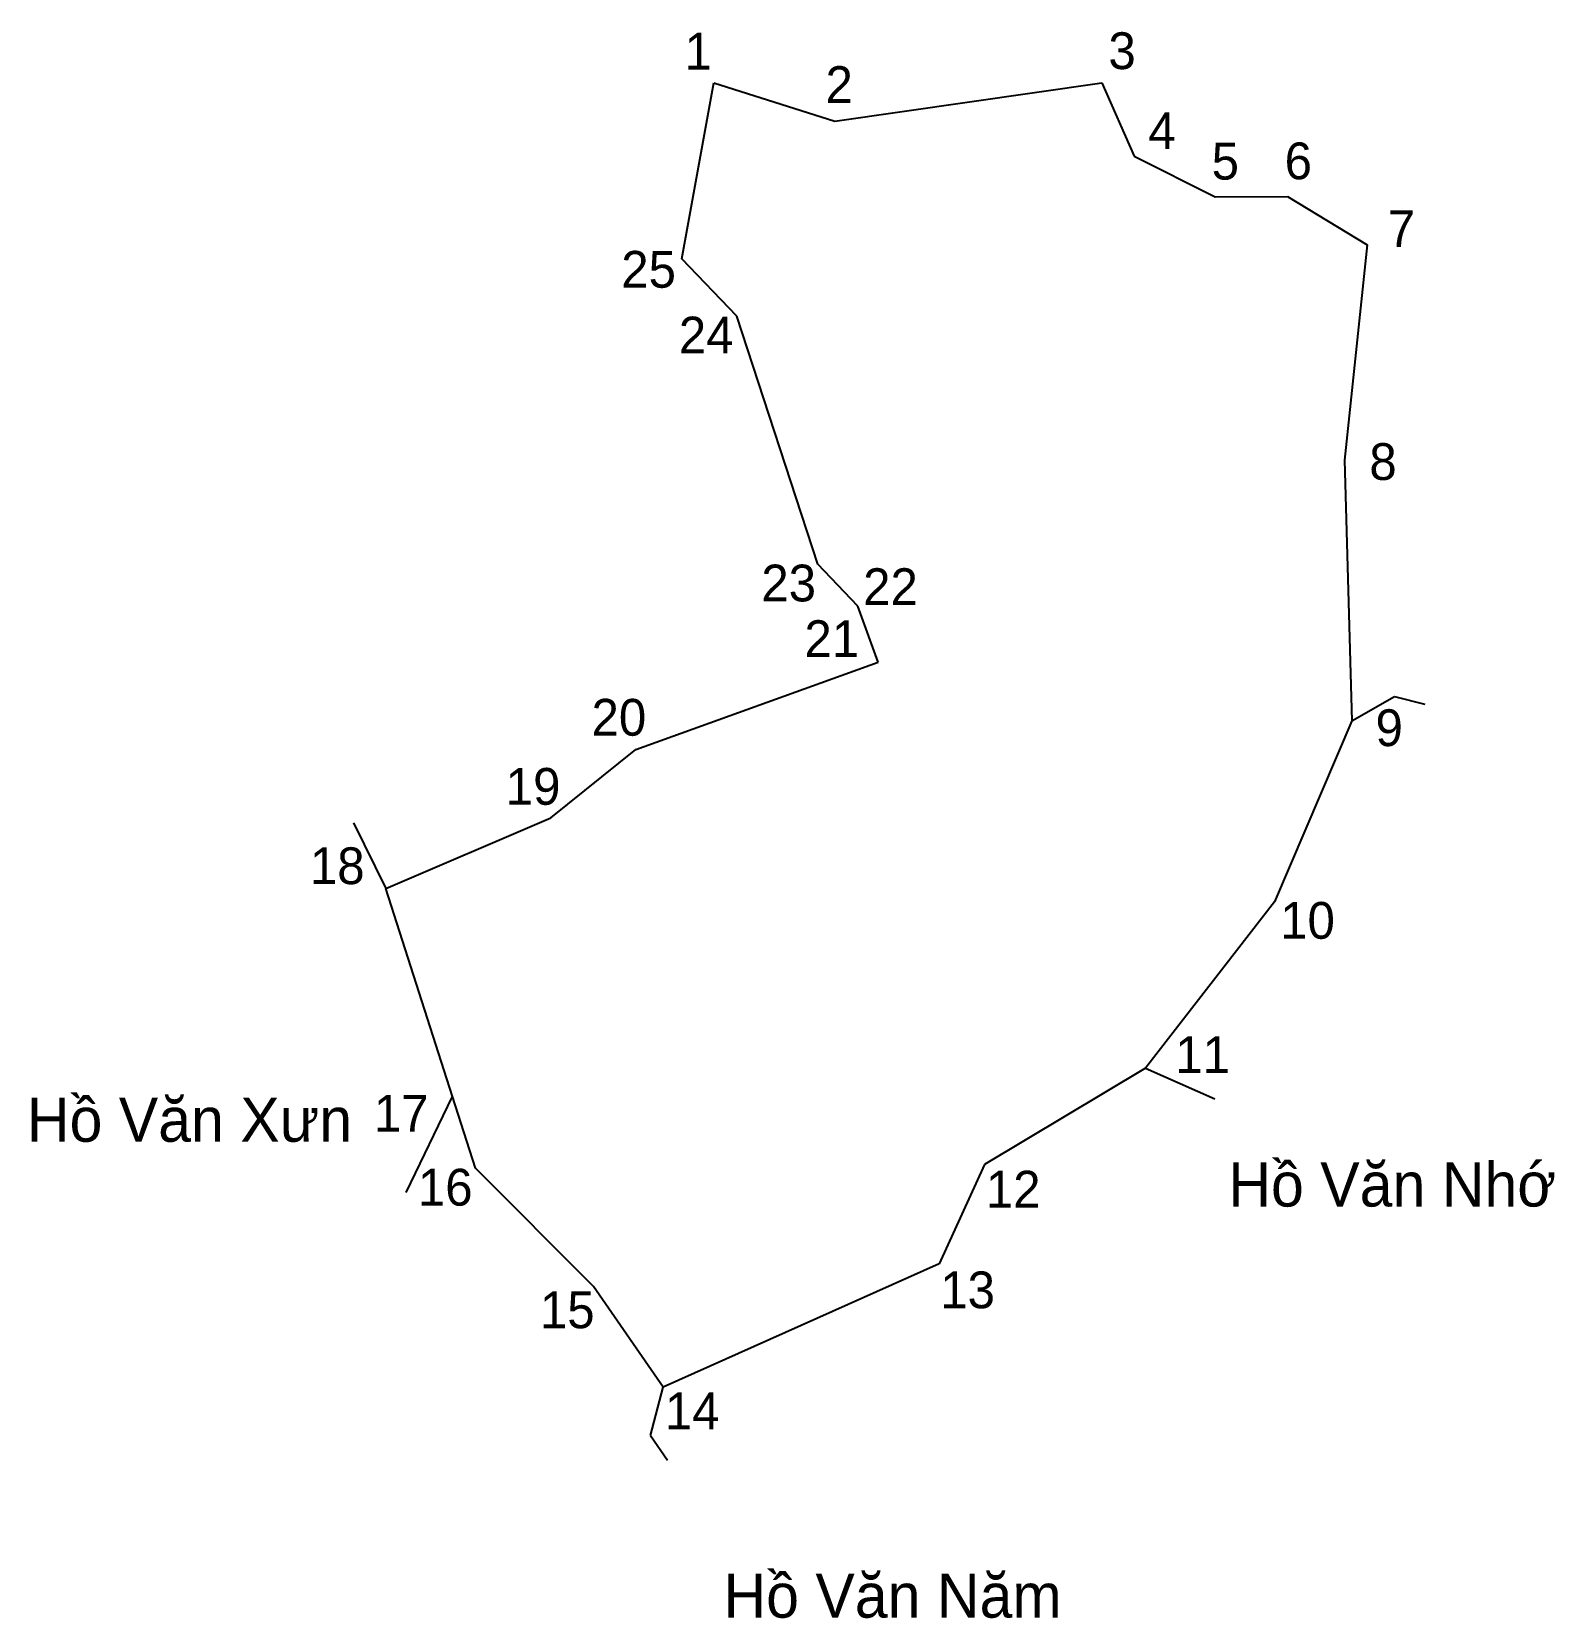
# Model space of a CAD drawing. Extents: x 553170 to 553411, y 1819934 to 1820186.
import ezdxf

# ---------------------------------------------------------------- set-up
doc = ezdxf.new("R2010")
doc.units = 0
for name, color, linetype in [('CanhThua', 7, 'Continuous'), ('RauThua', 7, 'Continuous'), ('SoHieuDinhThua', 7, 'Continuous'), ('TenChuLanCan', 7, 'Continuous')]:
    doc.layers.add(name, color=color, linetype=linetype)

msp = doc.modelspace()

# ---------------------------------------------------------------- linework, layer by layer
at = {"layer": 'CanhThua'}
for p, q in [((553272.75, 1820149.56), (553277.79, 1820177.46)), ((553277.79, 1820177.46), (553297, 1820171.35)), ((553297, 1820171.35), (553339.29, 1820177.44)), ((553339.29, 1820177.44), (553344.41, 1820165.84)), ((553344.41, 1820165.84), (553357.22, 1820159.35)), ((553357.22, 1820159.35), (553368.67, 1820159.45)), ((553368.67, 1820159.45), (553381.31, 1820151.75)), ((553381.31, 1820151.75), (553377.74, 1820117.64)), ((553281.43, 1820140.46), (553272.75, 1820149.56)), ((553294.28, 1820101.16), (553281.43, 1820140.46)), ((553377.74, 1820117.64), (553378.88, 1820076.33)), ((553300.63, 1820094.51), (553294.28, 1820101.16)), ((553303.86, 1820085.64), (553300.63, 1820094.51)), ((553265.44, 1820071.8), (553303.86, 1820085.64)), ((553378.88, 1820076.33), (553366.66, 1820047.65)), ((553251.97, 1820060.94), (553265.44, 1820071.8)), ((553225.83, 1820049.73), (553251.97, 1820060.94)), ((553236.4, 1820016.8), (553225.83, 1820049.73)), ((553366.66, 1820047.65), (553346.2, 1820021.28)), ((553346.2, 1820021.28), (553320.69, 1820005.98)), ((553240.05, 1820005.44), (553236.4, 1820016.8)), ((553258.75, 1819986.69), (553240.05, 1820005.44)), ((553320.69, 1820005.98), (553313.52, 1819990.28)), ((553313.52, 1819990.28), (553269.77, 1819970.73)), ((553269.77, 1819970.73), (553258.75, 1819986.69))]:
    msp.add_line(p, q, dxfattribs=at)
at = {"layer": 'RauThua'}
for p, q in [((553378.88, 1820076.33), (553385.66, 1820080.16)), ((553385.66, 1820080.16), (553390.47, 1820078.95)), ((553220.73, 1820060.17), (553225.83, 1820049.73)), ((553346.2, 1820021.28), (553357.18, 1820016.4)), ((553229.07, 1820001.59), (553236.4, 1820016.8)), ((553267.75, 1819963.05), (553269.77, 1819970.73)), ((553267.75, 1819963.05), (553270.48, 1819959.12))]:
    msp.add_line(p, q, dxfattribs=at)

# ---------------------------------------------------------------- texts
at = {"layer": 'SoHieuDinhThua'}
for s, height, p in [('3', 5.83, (553340.32, 1820179.62)), ('1', 5.83, (553273.16, 1820179.54)), ('2', 5.83, (553295.5, 1820174.25)), ('4', 5.83, (553346.64, 1820166.94)), ('5', 5.83, (553356.68, 1820162.11)), ('6', 5.83, (553368.24, 1820162.16)), ('7', 5.83, (553384.58, 1820151.42)), ('25', 5.831, (553263.14, 1820144.97)), ('24', 5.831, (553272.26, 1820134.55)), ('8', 5.83, (553381.66, 1820114.5)), ('23', 5.831, (553285.33, 1820095.25)), ('22', 5.831, (553301.46, 1820094.67)), ('21', 5.831, (553292.16, 1820086.43)), ('20', 5.831, (553258.43, 1820073.97)), ('9', 5.83, (553382.64, 1820072.32)), ('19', 5.831, (553244.84, 1820063.02)), ('18', 5.831, (553213.81, 1820050.44)), ('10', 5.831, (553367.53, 1820041.78)), ('11', 5.831, (553350.91, 1820020.5)), ('17', 5.831, (553223.95, 1820011.21)), ('16', 5.831, (553230.92, 1819999.49)), ('12', 5.831, (553320.9, 1819999.18)), ('13', 5.831, (553313.68, 1819983.22)), ('15', 5.831, (553250.25, 1819980.05)), ('14', 5.831, (553270.05, 1819964.04))]:
    msp.add_text(s, height=height, dxfattribs=at).set_placement(p)
at = {"layer": 'TenChuLanCan'}
for s, p in [('Hồ Văn Xưn', (553168.98, 1820009.61)), ('Hồ Văn Nhớ', (553359.32, 1819999.34)), ('Hồ Văn Năm', (553279.34, 1819934.18))]:
    msp.add_text(s, height=6.998, dxfattribs=at).set_placement(p)

doc.saveas('drawing.dxf')
